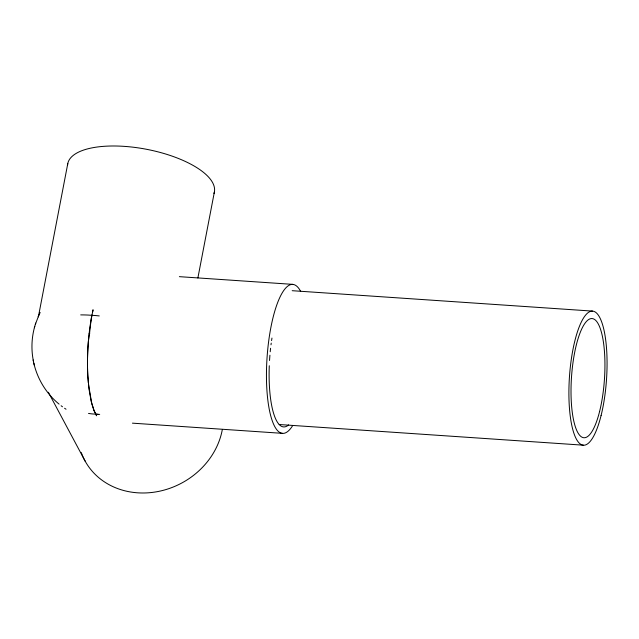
<?xml version="1.0" encoding="UTF-8"?>
<svg xmlns="http://www.w3.org/2000/svg" width="639" height="639" viewBox="0 0 639 639"><rect width="100%" height="100%" fill="white"/><g stroke="black" fill="none" stroke-linecap="round" stroke-linejoin="round"><path stroke-width="0.96" d="M91.353 318.27L88.382 341.49A74.803 20.68 -86.1 0 0 87.823 375.844L89.037 389.311L91.129 401.084L93.989 410.486L96.609 415.789L94.037 410.581L91.776 403.672L88.478 384.295M92.639 311.584L92.543 312.096L93.046 309.771L91.273 318.645A74.667 20.64 -86.1 0 0 87.807 375.668L88.326 382.857M91.489 317.535L91.936 315.075M38.38 316.824L67.79 163.56M197.882 277.973L214.369 192.067M34.754 326.369C31.495 337.807 31.071 350.068 33.532 361.714M35.337 324.42L38.715 315.562M34.354 327.751L35.72 323.102M38.188 316.68L40.169 312.487M89.133 333.718L89.668 333.694L89.588 329.868M99.692 414.415L92.192 413.928A74.667 65.617 -28.1 0 1 88.509 413.409M179.375 276.663L292.726 284.363M292.199 290.697L592.489 311.097M279.195 424.52L583.455 445.191M132.433 423.154L282.574 433.354M95.714 414.232L96.162 414.264A74.691 65.633 -28.1 0 0 98.055 414.304M64.595 408.257L66.025 409.224M61.112 405.749L62.478 406.779M59.076 404.12C45.577 393.073 36.271 377.114 33.148 359.957M48.356 392.242L85.187 461.214M33.883 363.295L34.266 365.077M67.574 165.07A74.667 29.043 10.9 0 1 147.026 149.382A74.667 29.043 10.9 0 1 213.953 193.537M80.698 314.899A74.667 29.043 10.9 0 1 87.958 315.051L95.451 315.546A74.667 29.043 10.9 0 1 99.253 315.93M222.252 429.935A74.667 65.617 -28.1 0 1 158.744 491.375A74.667 65.617 -28.1 0 1 83.613 458.155M83.246 457.38A74.667 65.617 -28.1 0 1 81.297 452.604M292.478 425.894A74.667 20.64 -86.1 0 1 266.942 359.358A74.667 20.64 -86.1 0 1 300.665 291.4M288.636 424.903A67.199 18.571 -86.1 0 1 269.283 365.756M269.538 360.5A67.199 18.571 -86.1 0 1 269.914 355.236M270.225 351.746A67.199 18.571 -86.1 0 1 270.585 348.271M271 344.828A67.199 18.571 -86.1 0 1 271.216 343.127M271.575 340.587A67.199 18.571 -86.1 0 1 271.958 338.079M601.067 415.598A67.199 18.571 -86.1 0 0 593.447 311.249A67.199 18.571 -86.1 0 0 569.405 407.594A67.199 18.571 -86.1 0 0 601.067 415.598M599.606 411.436A59.731 16.51 -86.1 0 0 592.84 318.685A59.731 16.51 -86.1 0 0 571.466 404.327A59.731 16.51 -86.1 0 0 599.606 411.436"/></g></svg>
